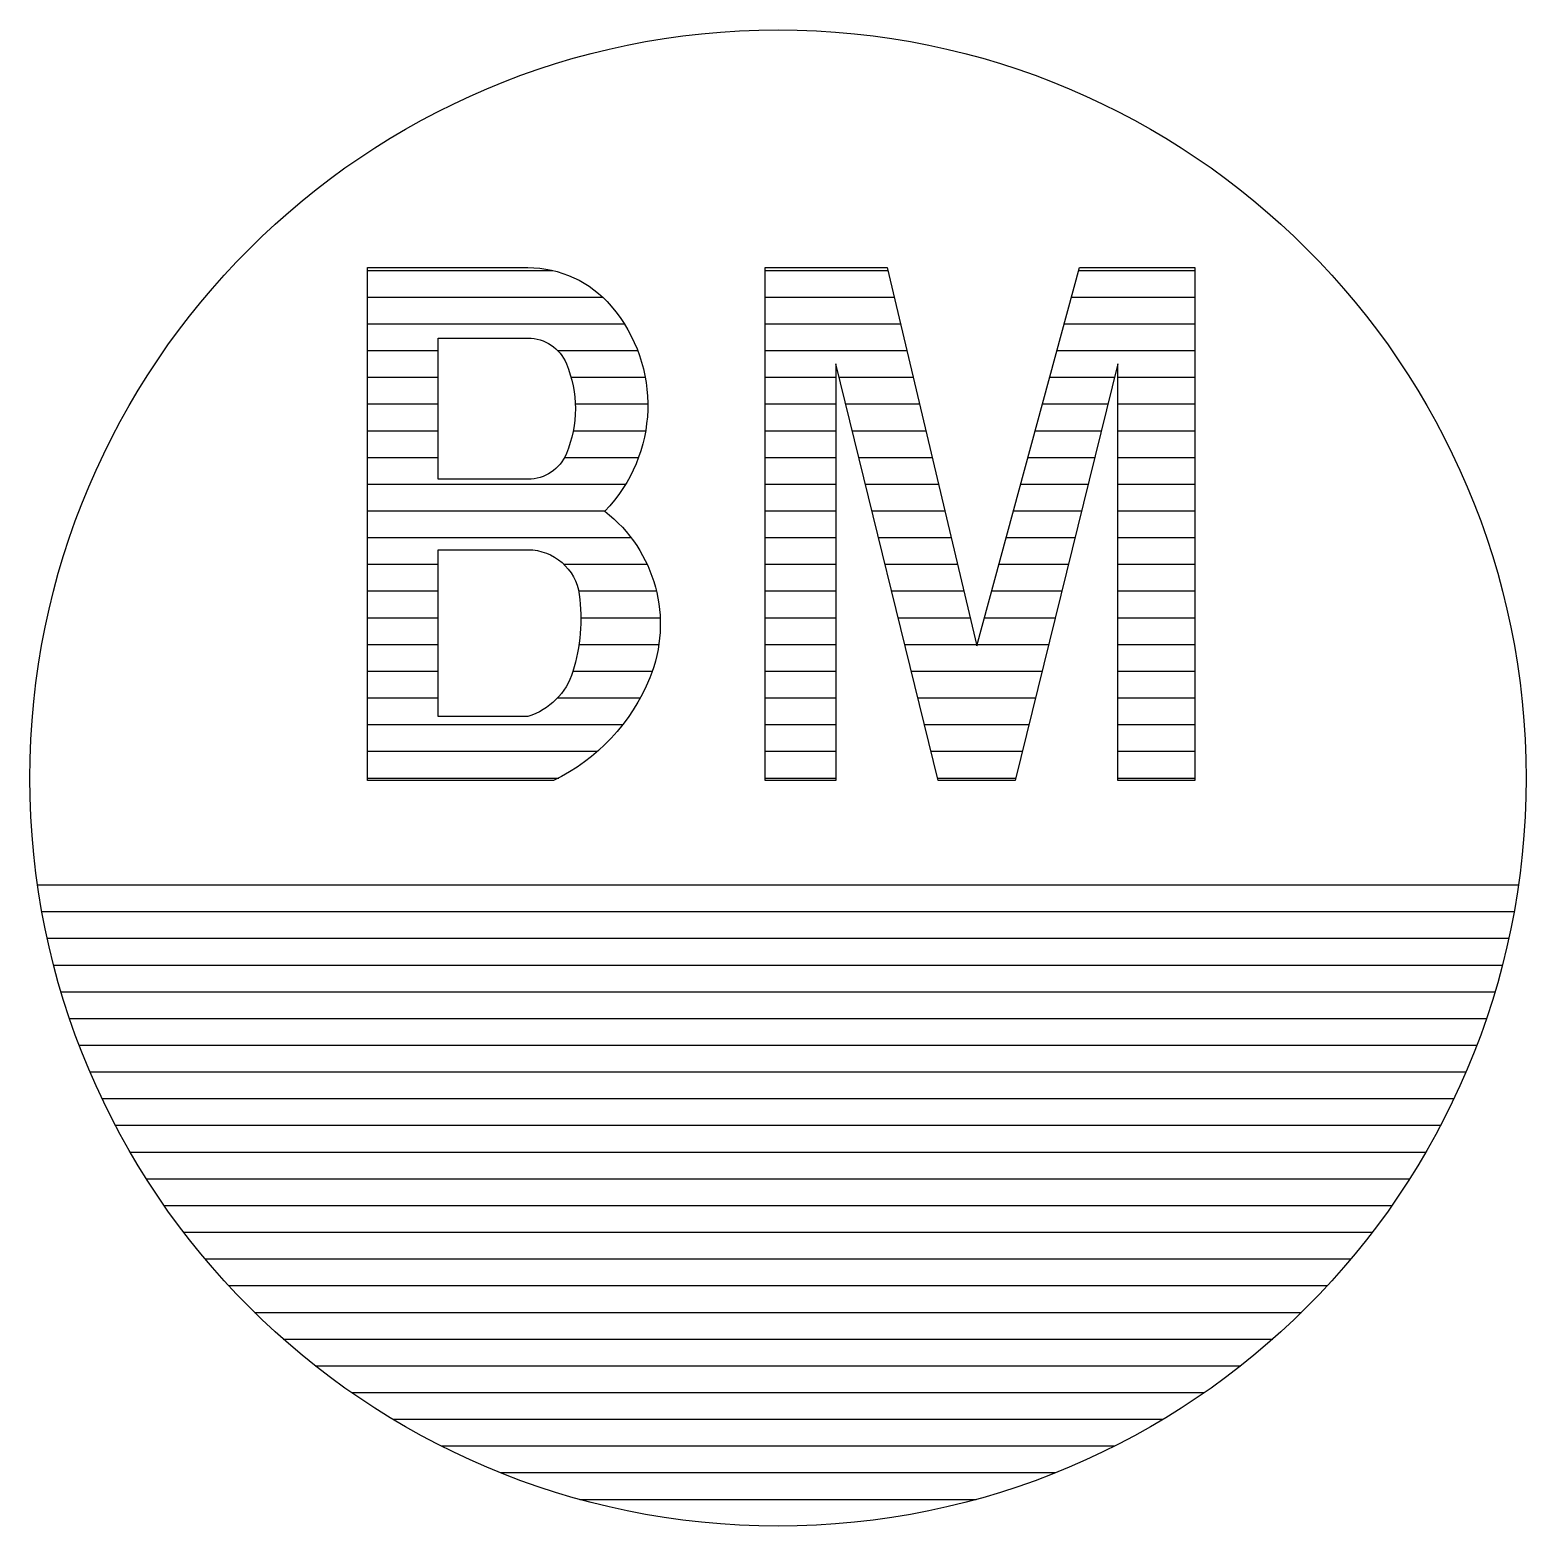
# Model space of a CAD drawing. Extents: x 76.5 to 83.5, y 66.5 to 73.5.
import ezdxf

# ---------------------------------------------------------------- set-up
doc = ezdxf.new("R2010")
doc.units = 0
doc.layers.get('0').update_dxf_attribs({"linetype": 'CONTINUOUS'})
doc.layers.add('ROOD', color=1, linetype='CONTINUOUS')

# ---------------------------------------------------------------- blocks, each defined once
blk = doc.blocks.new('*X')
at = {"color": 0}
for p, q in [((251.08, 121.375), (251.9447, 121.375)), ((252.94, 121.375), (253.5131, 121.375)), ((254.4065, 121.375), (254.95, 121.375)), ((251.08, 121.25), (252.1799, 121.25)), ((252.94, 121.25), (253.5427, 121.25)), ((254.3726, 121.25), (254.95, 121.25)), ((251.08, 121.125), (252.281, 121.125)), ((252.94, 121.125), (253.5724, 121.125)), ((254.3387, 121.125), (254.95, 121.125)), ((251.08, 121), (251.41, 121)), ((251.9688, 121), (252.3435, 121)), ((252.94, 121), (253.6021, 121)), ((254.3048, 121), (254.95, 121)), ((251.08, 120.875), (251.41, 120.875)), ((252.0318, 120.875), (252.3787, 120.875)), ((252.94, 120.875), (253.27, 120.875)), ((253.2855, 120.875), (253.6317, 120.875)), ((254.2709, 120.875), (254.5745, 120.875)), ((254.59, 120.875), (254.95, 120.875)), ((251.08, 120.75), (251.41, 120.75)), ((252.0516, 120.75), (252.3907, 120.75)), ((252.94, 120.75), (253.27, 120.75)), ((253.3163, 120.75), (253.6614, 120.75)), ((254.237, 120.75), (254.5437, 120.75)), ((254.59, 120.75), (254.95, 120.75)), ((251.08, 120.625), (251.41, 120.625)), ((252.0422, 120.625), (252.3807, 120.625)), ((252.94, 120.625), (253.27, 120.625)), ((253.347, 120.625), (253.6911, 120.625)), ((254.2031, 120.625), (254.513, 120.625)), ((254.59, 120.625), (254.95, 120.625)), ((251.08, 120.5), (251.41, 120.5)), ((252.0014, 120.5), (252.3476, 120.5)), ((252.94, 120.5), (253.27, 120.5)), ((253.3778, 120.5), (253.7207, 120.5)), ((254.1692, 120.5), (254.4822, 120.5)), ((254.59, 120.5), (254.95, 120.5)), ((251.08, 120.375), (252.2878, 120.375)), ((252.94, 120.375), (253.27, 120.375)), ((253.4086, 120.375), (253.7504, 120.375)), ((254.1353, 120.375), (254.4514, 120.375)), ((254.59, 120.375), (254.95, 120.375)), ((251.08, 120.25), (252.1919, 120.25)), ((252.94, 120.25), (253.27, 120.25)), ((253.4394, 120.25), (253.78, 120.25)), ((254.1014, 120.25), (254.4206, 120.25)), ((254.59, 120.25), (254.95, 120.25)), ((251.08, 120.125), (252.3123, 120.125)), ((252.94, 120.125), (253.27, 120.125)), ((253.4701, 120.125), (253.8097, 120.125)), ((254.0675, 120.125), (254.3899, 120.125)), ((254.59, 120.125), (254.95, 120.125)), ((251.08, 120), (251.41, 120)), ((251.9982, 120), (252.3877, 120)), ((252.94, 120), (253.27, 120)), ((253.5009, 120), (253.8394, 120)), ((254.0336, 120), (254.3591, 120)), ((254.59, 120), (254.95, 120)), ((251.08, 119.875), (251.41, 119.875)), ((252.0671, 119.875), (252.431, 119.875)), ((252.94, 119.875), (253.27, 119.875)), ((253.5317, 119.875), (253.869, 119.875)), ((253.9997, 119.875), (254.3283, 119.875)), ((254.59, 119.875), (254.95, 119.875)), ((251.08, 119.75), (251.41, 119.75)), ((252.0774, 119.75), (252.4487, 119.75)), ((252.94, 119.75), (253.27, 119.75)), ((253.5624, 119.75), (253.8987, 119.75)), ((253.9658, 119.75), (254.2976, 119.75)), ((254.59, 119.75), (254.95, 119.75)), ((251.08, 119.625), (251.41, 119.625)), ((252.0687, 119.625), (252.4426, 119.625)), ((252.94, 119.625), (253.27, 119.625)), ((253.5932, 119.625), (253.9283, 119.625)), ((253.9319, 119.625), (254.2668, 119.625)), ((254.59, 119.625), (254.95, 119.625)), ((251.08, 119.5), (251.41, 119.5)), ((252.0406, 119.5), (252.4121, 119.5)), ((252.94, 119.5), (253.27, 119.5)), ((253.624, 119.5), (254.236, 119.5)), ((254.59, 119.5), (254.95, 119.5)), ((251.08, 119.375), (251.41, 119.375)), ((251.9688, 119.375), (252.3559, 119.375)), ((252.94, 119.375), (253.27, 119.375)), ((253.6547, 119.375), (254.2053, 119.375)), ((254.59, 119.375), (254.95, 119.375)), ((251.08, 119.25), (252.2739, 119.25)), ((252.94, 119.25), (253.27, 119.25)), ((253.6855, 119.25), (254.1745, 119.25)), ((254.59, 119.25), (254.95, 119.25)), ((251.08, 119.125), (252.1562, 119.125)), ((252.94, 119.125), (253.27, 119.125)), ((253.7163, 119.125), (254.1437, 119.125)), ((254.59, 119.125), (254.95, 119.125)), ((251.08, 119), (251.9739, 119)), ((252.94, 119), (253.27, 119)), ((253.747, 119), (254.113, 119)), ((254.59, 119), (254.95, 119)), ((249.5563, 118.375), (256.4437, 118.375)), ((249.5813, 118.25), (256.4187, 118.25)), ((249.6111, 118.125), (256.3889, 118.125)), ((249.6459, 118), (256.3541, 118)), ((249.6857, 117.875), (256.3143, 117.875)), ((249.7308, 117.75), (256.2692, 117.75)), ((249.7814, 117.625), (256.2186, 117.625)), ((249.8377, 117.5), (256.1623, 117.5)), ((249.9001, 117.375), (256.0999, 117.375)), ((249.9689, 117.25), (256.0311, 117.25)), ((250.0446, 117.125), (255.9554, 117.125)), ((250.1277, 117), (255.8723, 117)), ((250.2189, 116.875), (255.7811, 116.875)), ((250.319, 116.75), (255.681, 116.75)), ((250.4291, 116.625), (255.5709, 116.625)), ((250.5505, 116.5), (255.4495, 116.5)), ((250.685, 116.375), (255.315, 116.375)), ((250.8349, 116.25), (255.1651, 116.25)), ((251.0039, 116.125), (254.9961, 116.125)), ((251.1972, 116), (254.8028, 116)), ((251.4238, 115.875), (254.5762, 115.875)), ((251.701, 115.75), (254.299, 115.75)), ((252.073, 115.625), (253.927, 115.625))]:
    blk.add_line(p, q, dxfattribs=at)

msp = doc.modelspace()

# ---------------------------------------------------------------- linework, layer by layer
at = {"layer": 'ROOD', "color": 0}
for p, q in [((79.94, 72.388), (80.51, 72.388)), ((79.94, 69.988), (79.94, 72.388)), ((80.51, 72.388), (80.93, 70.618)), ((80.93, 70.618), (81.41, 72.388)), ((81.41, 72.388), (81.95, 72.388)), ((81.95, 72.388), (81.95, 69.988)), ((80.75, 69.988), (80.27, 71.938)), ((80.27, 71.938), (80.27, 69.988)), ((81.59, 71.938), (81.11, 69.988)), ((81.59, 69.988), (81.59, 71.938)), ((80.27, 69.988), (79.94, 69.988)), ((81.11, 69.988), (80.75, 69.988)), ((81.95, 69.988), (81.59, 69.988)), ((76.5359, 69.5), (83.4641, 69.5))]:
    msp.add_line(p, q, dxfattribs=at)
for points in [[(78.08, 72.388), (78.83, 72.388, -0.219637), (79.22, 72.208, -0.386265), (79.19, 71.248, -0.336876), (79.4, 70.468, -0.185213), (78.95, 69.988), (78.08, 69.988)], [(78.41, 72.058), (78.83, 72.058, -0.302776), (79.01, 71.938, -0.2), (79.01, 71.518, -0.302776), (78.83, 71.398), (78.41, 71.398)], [(78.41, 71.068), (78.83, 71.068, -0.375735), (79.07, 70.858, -0.108562), (79.04, 70.498, -0.247888), (78.83, 70.288), (78.41, 70.288)]]:
    msp.add_lwpolyline(points, format="xyb", close=True, dxfattribs=at)
msp.add_circle((80, 70), 3.5, dxfattribs=at)

# ---------------------------------------------------------------- block references
msp.add_blockref('*X', (-173, -49), dxfattribs=at)
msp.add_blockref('*X', (-173, -49), dxfattribs=at)

doc.saveas('drawing.dxf')
